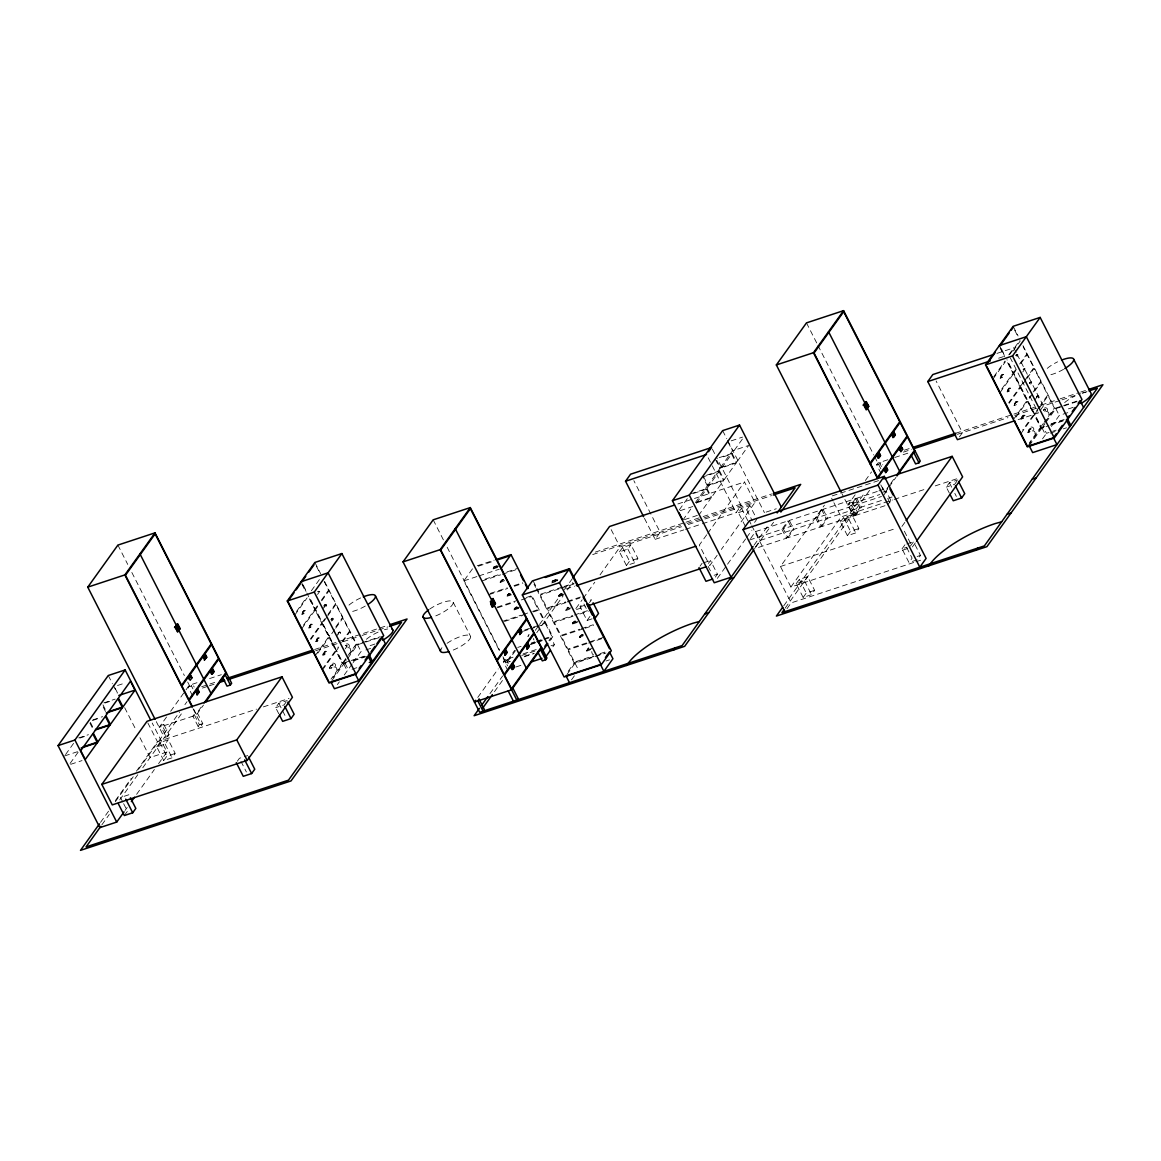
<?xml version="1.0" encoding="UTF-8"?>
<svg xmlns="http://www.w3.org/2000/svg" width="1161" height="1161" viewBox="0 0 1161 1161"><rect width="100%" height="100%" fill="white"/><g stroke="black" fill="none" stroke-linecap="round" stroke-linejoin="round"><path stroke-width="0.75" stroke-dasharray="5 3.75" d="M324.238 606.898C324.398 602.835 329.492 605.07 324.485 608.132M338.185 634.24C338.33 630.176 343.424 632.411 338.431 635.488M331.582 618.494C334.658 619.626 331.19 618.044 332.626 618.145M329.637 668.678C329.739 664.643 336.588 662.481 331.407 668.097C326.851 669.839 333.483 660.986 331.407 668.097M345.339 645.501C349.026 646.59 344.541 645.052 346.399 645.153M1030.068 383.014C1028.356 383.623 1034.277 379.241 1030.446 384.668M1043.899 410.21C1043.028 407.743 1048.441 409.891 1044.203 411.662M1036.497 397.541C1037.455 393.782 1041.083 397.135 1036.686 399.355M493.802 567.061C491.771 571.343 495.645 564.261 493.294 567.773M503.758 579.513C500.841 578.918 497.721 584.883 503.061 581.603M507.734 594.417C506.501 598.292 507.342 592.749 510.216 593.358M514.7 608.088C513.06 612.079 515.063 605.621 518.14 606.724M528.473 636.01C526.223 638.158 530.867 632.31 528.357 635.633M552.302 581.124C551.315 582.561 553.884 579.15 552.201 581.85M559.268 594.809C557.817 598.8 559.239 592.632 562.258 593.576M565.581 610.309C573.549 601.543 558.281 614.604 570.007 608.857M573.2 622.151C571.734 626.214 573.2 619.93 576.19 620.932M580.166 635.822C578.526 639.813 580.529 633.355 583.606 634.457M586.32 650.987C594.272 642.222 579.005 655.283 590.731 649.536M1029.691 383.333L1030.895 382.013M1043.449 410.341L1044.653 409.02M336.661 636.068L339.592 631.816M1016.136 355.658C1014.279 356.427 1021.187 351.188 1015.773 358.328M1029.836 382.361L1029.343 383.246M1021.114 419.208C1021.1 415.145 1028.08 413.026 1022.87 418.628L1021.027 418.99L1022.986 415.319M1037.861 395.698L1034.915 399.935M302.716 611.978L301.947 614.314L303.718 613.734L305.894 610.686L303.834 610.425L302.716 611.978L304.879 610.076M309.682 625.648L308.913 627.999L310.684 627.419L312.86 624.357L310.8 624.096L309.682 625.648L311.859 623.747M316.648 639.319L315.879 641.67L317.65 641.09L319.826 638.028L317.766 637.766L316.648 639.319L318.825 637.433M322.845 655.341L325.036 652.293C329.913 648.07 318.404 656.386 324.616 654.76L326.705 651.524M1000.971 375.845L1000.202 378.196L1001.972 377.615L1004.149 374.553L1002.088 374.292L1000.971 375.845L1003.148 373.944M1007.951 389.515L1007.167 391.867L1008.938 391.286L1011.129 388.224L1009.054 387.963L1007.951 389.515L1010.114 387.629M1014.917 403.186L1014.133 405.537L1015.904 404.957L1018.095 401.909L1016.02 401.648L1014.917 403.186L1017.08 401.3M1028.675 430.194L1027.906 432.545L1029.662 431.965L1031.853 428.902L1029.778 428.641L1028.675 430.194L1030.837 428.307M65.553 754.563L73.593 743.345M70.081 763.445L78.121 752.226M166.56 716.99L159.173 727.308L196.282 715.074L203.465 705.061M170.652 711.272L184.976 691.288M186.007 689.852L189.301 685.251L197.747 682.465M167.764 736.451L169.027 734.695L163.803 724.449L162.54 726.191L167.764 736.451L164.398 737.569L155.893 720.865M192.523 695.787L188.053 687.007L191.42 685.89L192.682 684.134L194.177 687.065M115.418 800.495L131.193 778.494M136.447 771.151L157.475 741.806L256.552 709.139M100.528 822.38L108.96 810.61M115.287 801.772L133.225 776.753M138.493 769.395L179.636 711.983M184.904 704.625L187.023 701.679M156.764 746.886L159.884 742.532L168.258 739.775L175.224 753.445L172.104 757.799L163.73 760.557L156.764 746.886L165.138 744.128L168.258 739.775M101.878 824.803L109.279 814.485M119.728 799.885L137.796 774.692M142.759 767.769L182.146 712.781M125.098 810.393L127.188 807.475M136.606 794.327L154.398 769.496M158.578 763.662L166.952 751.98L152.193 723.027M194.163 714.436L192.915 716.177L198.139 726.438L201.506 725.32L202.769 723.579L197.544 713.318L194.163 714.436L199.387 724.682L198.139 726.438M201.143 707.122L196.18 714.03L193.089 707.963M124.343 815.53L127.449 811.191L123.588 803.586M163.73 760.557L166.85 756.217L175.224 753.445M296.534 611.47L305.749 598.597M311.38 590.76L320.596 577.902M294.836 615.011L307.128 597.857M301.947 614.314L304.138 611.266C307.041 610.178 301.628 609.757 303.718 613.734M317.519 594.461L319.71 591.413L317.65 591.152L318.694 590.804M303.5 625.14L314.776 609.423L308.144 596.435M317.316 605.853L315.27 608.712L309.392 597.175M321.408 600.15L328.578 590.136L324.166 581.487M301.802 628.681L315.124 610.105L321.742 623.094L310.48 638.811M317.664 606.55L315.618 609.394L322.236 622.398L325.312 618.102M321.757 600.832L328.926 590.818L335.544 603.822L326.328 616.68M308.913 627.999L311.104 624.937C314.21 623.762 308.507 623.544 310.684 627.419M322.729 608.712L326.589 604.896M310.829 639.493L322.09 623.776L328.708 636.765L315.4 655.341M326.676 617.362L322.584 623.08L329.202 636.068L331.248 633.209M327.707 615.925L335.892 604.504L342.51 617.492L335.355 627.491M315.879 641.67L318.07 638.608C321.365 637.331 315.429 637.258 317.65 641.09M332.191 620.787L333.642 618.755L331.814 619.132M237.337 761.195L239.413 758.293L247.786 755.535M278.785 713.754L275.679 707.673L278.8 703.319L287.173 700.562M317.795 653.164L329.056 637.447L335.674 650.436L323.382 667.59M334.673 629.61L329.55 636.75L336.168 649.739L338.214 646.88M335.703 628.174L342.858 618.174L349.49 631.163L342.321 641.162M286.128 702.013L284.053 704.916L275.679 707.673M322.714 669.694L336.022 651.118L342.292 663.424L331.03 679.141M338.562 647.562L336.516 650.421L342.785 662.728L345.862 658.447M342.669 641.844L349.838 631.845L356.108 644.152L346.892 657.01M345.223 648.81L347.4 645.763L345.572 646.14M333.018 677.531L345.847 659.637M349.795 654.122L356.703 644.486L380.315 636.692M331.915 680.52L343.743 664.019L346.979 662.946M352.16 663.947L348.227 669.447L344.744 662.612L346.718 659.869M347.69 658.49L357.544 644.747L364.032 642.599M337.372 684.613L339.331 681.855M344.266 674.976L347.226 670.855L350.462 669.781M353.147 662.583L361.027 651.582L364.278 650.508M499.085 650.073L463.834 580.892L473.877 566.873M500.115 582.575L506.66 579.716M557.44 580.834C559.08 578.555 554.45 579.992 553.478 580.616L557.062 580.529M477.766 697.427L498.229 668.867M507.821 670.521L503.337 661.726L504.6 659.985L513.031 657.199M503.337 661.726L506.718 660.624L507.967 658.867L509.461 661.799M503.177 658.113L505.645 662.931L514.686 650.32M515.528 650.566L507.488 661.785L510.927 660.653M489.957 693.654L502.611 675.992M535.308 630.35L538.472 625.939M539.531 624.458L561.677 593.547M564.362 589.57L572.228 578.831M494.47 691.666L503.976 678.387M536.716 632.701L563.129 595.84M567.352 589.948L572.634 582.575M548.935 640.625L550.953 637.824L554.436 644.66L551.417 648.868M549.792 640.887L552.796 636.678L531.491 594.853M575.856 608.611L582.169 599.816M583.228 598.35L594.78 582.212M600.048 574.869L620.018 546.991L681.522 526.717M592.066 618.842L587.031 620.496L580.065 606.826L583.185 602.486M619.466 551.852L622.572 547.499L630.945 544.741L637.911 558.412L634.806 562.766L626.432 565.523L619.466 551.852L627.84 549.095L630.945 544.741M589.483 602.617L591.559 599.715L588.206 600.817M587.031 620.496L590.151 616.157M626.432 565.523L629.538 561.184L637.911 558.412M644.457 518.343L655.152 539.328L660.174 532.318L633.862 480.669M687.297 498.693L678.256 511.304L692.827 506.501M568.164 671.392L574.187 662.975L594.432 656.299M567.003 674.454L575.029 663.236L606.013 653.019M682.784 520.201L691.825 507.575M695.337 502.669L707.383 485.849L723.579 480.509L719.051 471.627L702.855 476.953L707.383 485.849M703.363 476.257L707.891 485.153L719.951 468.318L736.147 462.978L731.619 454.096L720.27 457.84M720.444 467.622L732.504 450.802L748.7 445.461L736.64 462.281L720.444 467.622L715.916 458.74M696.455 503.163L706.498 489.144L711.025 498.025L698.98 514.86M690.81 493.788L707.005 488.447L719.051 471.627M706.599 475.197L719.559 470.916L731.619 454.096M719.152 457.666L732.112 453.4L743.171 437.973M571.488 679.882L574.492 675.673M696.948 502.132L711.533 497.329L723.579 480.509M707.891 485.153L724.087 479.812L736.147 462.978M706.686 534.8L699.314 545.075L709.777 565.581L717.135 555.306M707.731 533.334L744.52 481.989L754.969 502.495L721.329 549.443M702.39 523.756L736.132 512.64L741.153 505.63L718.122 460.424M700.025 566.162L702.115 563.274M745.347 526.31L738.381 512.64L741.502 508.3L749.875 505.528L756.841 519.199L753.721 523.553M708.399 563.404L710.488 560.502L717.454 574.187L714.334 578.526M738.381 512.64L746.755 509.882L749.875 505.528M717.367 578.381L745.623 538.951M746.668 537.485L751.893 530.185M750.557 538.588L755.593 531.578L787.971 520.897L792.499 529.793L786.476 538.196L754.084 548.877M754.069 545.148L768.814 524.569M755.085 547.484L760.121 540.475L792.499 529.793M755.811 547.02L773.56 522.261M749.556 539.996L781.948 529.314L787.971 520.897M783.298 528.865L789.32 520.462L821.712 509.781L826.24 518.662L820.217 527.079L787.826 537.761L783.298 528.865L815.69 518.183L821.712 509.781M787.826 537.761L793.848 529.343L826.24 518.662M907.249 548.66L790.917 587.016L780.468 566.495L824.426 505.166M817.039 517.748L823.062 509.331L855.454 498.649L859.982 507.546L853.959 515.948L821.567 526.63L817.039 517.748L849.431 507.067L855.454 498.649M821.567 526.63L827.59 518.227L859.982 507.546M855.149 494.775L847.748 505.093L879.806 494.528M865.38 480.494L871.519 471.932M881.112 473.586L876.642 464.792L877.89 463.036L888.02 459.698M790.917 587.016L841.144 516.906L892.475 499.985M856.354 514.236L857.616 512.494L852.377 502.234L851.129 503.99L856.354 514.236L852.987 515.353L842.015 493.817M876.642 464.792L880.009 463.674L881.272 461.918L882.752 464.85M877.266 491.466L856.803 498.214L850.781 506.617L881.46 496.502M796.185 583.751L799.29 579.412L807.664 576.64L814.63 590.325L811.524 594.664L803.151 597.436L796.185 583.751L804.558 580.993L807.664 576.64M840.433 521.986L843.554 517.632L851.927 514.874L858.893 528.545L855.773 532.899L847.414 535.656L840.433 521.986L848.807 519.228L851.927 514.874M783.777 605.766L864.989 492.424M785.112 608.204L869.604 490.29M852.987 515.353L854.235 513.597L857.616 512.494M786.955 608.756L791.134 602.907L914.142 562.345M852.377 502.234L849.01 503.352L855.309 515.513L861.331 507.096L881.794 500.347M803.151 597.436L806.271 593.082L814.63 590.325M847.414 535.656L850.52 531.317L858.893 528.545M889.718 484.921L884.769 491.829L880.894 484.224M890.705 483.542L894.652 478.027M884.871 492.859L888.092 488.36M889.079 486.981L895.987 477.345M883.173 495.936L888.194 488.926M887.701 504.832L892.722 497.822M1008.778 354.86L1013.8 347.85L1016.267 352.697M993.772 376.759L1005.034 361.042M1009.635 354.627L1019.866 340.333M993.09 378.878L1005.382 361.724M1013.06 351.028L1020.214 341.015M1000.202 378.196L1002.393 375.134C1005.397 373.987 999.824 373.668 1001.972 377.615M959.421 436.87L962.44 432.661L936.114 381.011M901.937 526.455L905.072 522.073M1001.769 389.008L1013.031 373.291L1007.138 361.739M1015.57 369.735L1013.524 372.594L1006.906 359.605M1019.677 364.017L1026.832 354.018L1023.16 346.791M1000.071 392.549L1013.379 373.973L1019.997 386.961L1008.735 402.678M1015.919 370.417L1013.872 373.276L1020.49 386.265L1033.812 367.689L1027.18 354.7L1020.026 364.699M1007.167 391.867L1009.359 388.804C1012.581 387.585 1006.732 387.498 1008.938 391.286M1022.754 371.999L1024.931 368.951L1022.87 368.69M902.024 548.863L905.145 544.509L912.111 558.18L908.99 562.534L902.024 548.863L907.046 547.194M949.379 493.164L946.288 487.083L949.393 482.744L957.767 479.972M1009.083 403.36L1020.345 387.643L1026.963 400.632L1013.655 419.208M1025.961 379.807L1020.838 386.947L1027.456 399.935L1030.533 395.654M1026.992 378.37L1034.161 368.371L1040.778 381.359L1031.563 394.218M910.398 546.091L913.518 541.752L920.484 555.422L917.364 559.776L908.99 562.534M956.737 481.423L954.661 484.326L946.288 487.083M912.386 546.962L915.521 542.579M1014.133 405.537L1016.02 401.648L1015.904 404.957M1016.049 417.031L1027.311 401.314L1033.929 414.303L1022.667 430.034M1039.545 406.466L1034.436 413.606L1027.804 400.618L1041.127 382.042L1047.744 395.03L1040.575 405.029M1020.969 433.575L1034.277 414.999L1040.546 427.306L1029.285 443.023M1037.847 410.007L1034.785 414.288L1041.054 426.595L1043.1 423.736M1038.877 408.57L1048.093 395.712L1054.362 408.019L1044.116 422.314M1040.401 410.167L1043.405 405.958L1060.283 400.4M1027.906 432.545L1030.083 429.483C1032.985 428.394 1027.572 427.988 1029.662 431.965M1028.327 445.534L1044.102 423.504M1045.089 422.125L1054.957 408.353L1076.886 401.125M1029.183 445.766L1041.997 427.887L1048.47 425.753M1044.973 423.736L1042.999 426.493L1046.482 433.329L1056.205 430.121M1045.959 422.357L1055.799 408.614L1062.286 406.481M1042.52 438.858L1045.48 434.722L1048.717 433.663M1051.402 426.45L1059.282 415.449L1070.631 411.705M330.841 619.655L331.944 618.581L331.233 621.106M507.226 595.114L509.708 593.634M514.192 608.799L517.182 607.029M558.76 595.506L561.75 593.75M572.692 622.862L575.682 621.091M579.658 636.533L582.648 634.762M338.562 632.281L338.054 633.05M1015.875 355.048L1016.949 354.671M1036.788 396.061L1036.309 396.917M323.629 652.99L325.791 651.103M330.421 666.327L332.583 664.426M1021.883 416.857L1024.046 414.97M496.284 566.002L494.978 566.553L498.011 566.249M503.25 579.687L500.783 581.661M731.212 440.846L742.547 437.102M996.936 353.408L1013.8 347.85M998.649 358.198L1003.714 356.529M317.882 591.791L319.71 591.413L317.78 591.631M325.661 604.475L324.616 604.823C322.685 608.799 324.92 602.98 324.92 605.665M324.848 605.462L326.589 604.896M693.538 493.41L706.498 489.144M477.258 565.755L494.122 560.197M478.317 566.205L493.643 561.155M117.508 685.498L125.606 682.828M677.893 503.947L744.52 481.989M494.31 566.67L497.227 565.697M493.817 567.99L498.229 566.539M493.164 568.905L497.576 567.453M696.455 502.844L711.025 498.025M463.834 580.892L477.331 576.436M479.014 575.885L499.259 569.209M103.837 702.855L115.171 699.111M1016.267 402.286L1017.994 401.721M104.954 703.029L113.052 700.359M1037.049 396.685L1038.863 396.293L1037.107 396.873M484.935 579.208L500.26 574.144M507.067 571.894L517.284 568.527M481.873 581.008L500.609 574.826M502.307 574.274L515.934 569.775M338.78 632.818L340.521 632.252M684.395 519.664L697.355 515.397M209.546 678.575L221.359 674.686M595.288 552.114L684.293 522.769M686.006 522.203L701.418 517.124M703.131 516.558L771.601 493.976M904.39 450.192L909.527 448.494M955.75 433.256L1012.232 414.637M1013.945 414.071L1034.48 407.293M1041.33 405.044L1058.44 399.399M1060.153 398.833L1078.99 392.621M1080.702 392.055L1085.84 390.372M592.69 554.566L685.483 523.974M687.167 523.422L702.347 518.416M704.045 517.864L771.514 495.616M903.389 452.137L911.82 449.351M957.375 434.33L1007.98 417.641M1014.729 415.42L1040.038 407.076M1061.967 399.848L1080.528 393.724M1082.212 393.173L1087.276 391.504M92.909 719.849L102.618 716.642M92.401 720.546L100.499 717.875M688.357 524.467L754.969 502.495M894.768 457.478L909.948 452.471M201.651 686.731L217.049 681.652M314.616 649.478L336.864 642.149M338.577 641.583L388.224 625.213M1023.233 415.957L1025.061 415.58L1023.291 416.16M1043.841 410.022L1045.568 409.456M202.478 688.067L207.63 686.369M209.343 685.803L214.495 684.105M315.719 650.726L341.45 642.236M343.163 641.685L360.316 636.025M362.029 635.459L387.774 626.969M490.189 593.431L507.226 587.814M514.033 585.579L522.552 582.764M655.152 539.328L683.829 529.88M685.527 529.314L700.707 524.308M1018.139 419.643L1038.384 412.968L1010.418 358.081M488.839 594.679L507.575 588.511M514.381 586.261L522.9 583.446M1063.897 405.944L1080.093 400.603M324.616 654.76L324.717 651.466L326.705 651.524M365.642 642.077L381.838 636.736M507.749 595.332L510.695 594.359M552.796 580.732L555.727 579.76M507.096 596.246L511.508 594.795M78.73 737.903L88.439 734.695M552.317 582.053L558.093 579.934M79.848 738.077L87.946 735.406M551.664 582.967L556.061 581.516M766.144 512.103L776.259 508.765M878.601 480.61L830.695 496.4L833.105 501.131M1051.097 423.823L1067.293 418.482M365.889 649.971L370.751 648.375M1044.523 426.522L1041.141 427.64L1007.545 361.681M1051.271 424.302L1063.07 420.398M497.169 607.116L515.89 600.934M526.122 597.567L531.23 595.883M1050.095 425.216L1066.291 419.876M497.518 607.798L514.541 602.182M521.347 599.932L531.578 596.565L538.196 609.554L529.677 612.355M562.171 587.089L540.025 594.388L537.079 588.612M563.869 586.523L574.085 583.156M559.109 588.888L540.373 595.071L546.991 608.059L565.726 601.891M560.807 588.337L574.434 583.838M331.77 665.427L333.497 664.861M566.075 589.004L574.608 586.189M344.744 662.612L349.606 661.015M351.217 660.478L369.038 654.601M346.268 662.655L342.887 663.758L306.823 592.981M353.017 660.42L364.815 656.531M64.552 755.956L77.511 751.689M353.452 660.812L368.022 656.009M163.803 724.449L160.421 725.552L165.646 735.813L169.027 734.695M514.715 609.003L520.592 607.072M514.062 609.917L519.939 607.987M1050.342 433.126L1055.189 431.529M1063.287 428.859L1066.524 427.785M559.283 595.724L565.16 593.779M558.63 596.638L563.041 595.187M878.964 490.9L887.497 488.084M882.752 492.22L886.119 491.103L891.343 501.363L890.095 503.119L886.365 495.791M352.073 669.258L356.935 667.648M502.423 621.353L521.158 615.17M522.856 614.604L527.979 612.921M70.705 764.315L82.039 760.586M504.484 621.469L523.205 615.286M533.436 611.92L538.544 610.236L545.162 623.225L540.054 624.908M567.424 601.325L581.051 596.827M566.075 602.574L547.339 608.741L553.957 621.73L572.692 615.562M567.773 602.008L579.702 598.075M199.387 724.682L202.769 723.579M888.615 498.098L892.025 496.981M263.387 706.889L289.016 698.443M894.188 499.419L926.681 488.708M935.244 485.893L959.189 477.984M703.784 562.722L710.488 560.502M566.249 609.394L570.661 607.943M855.309 515.513L885.988 505.383M580.065 606.826L585.086 605.171M576.524 609.525L585.057 606.71M524.728 629.959L531.535 627.724M533.233 627.158L538.341 625.474M523.364 631.207L528.473 629.523M530.185 628.957L535.294 627.274M536.992 626.722L545.51 623.907L551.78 636.213L543.261 639.029M574.39 614.996L588.017 610.512M573.041 616.244L554.305 622.412L560.923 635.415L579.658 629.233M579.847 613.995L588.366 611.194M166.952 751.98L150.074 757.538L139.422 736.625M714.102 575.29L717.454 574.187M573.215 623.08L579.092 621.135M572.562 623.994L578.439 622.049M517.719 647.446L521.115 646.329M531.346 642.962L534.742 641.83M536.455 641.264L541.563 639.58M530.867 643.905L535.932 642.236M537.616 641.685L542.68 640.016M544.364 639.464L552.796 636.678M530.301 644.631L535.468 642.933M537.18 642.367L542.347 640.654M581.356 628.667L593.286 624.734M583.417 628.798L561.271 636.097L567.889 649.086L603.662 637.287M585.115 628.232L593.634 625.431M780.468 566.495L896.8 528.139M523.147 653.861L536.643 649.405M521.739 655.443L535.497 650.9M550.996 645.792L554.436 644.66M583.127 635.778L579.528 637.665L583.939 636.213M524.699 656.11L533.305 653.28M505.645 662.931L510.695 661.262M524.191 656.821L534.321 653.483M516.137 666.922L523.016 664.658M586.973 643.586L568.237 649.768L574.506 662.075L593.242 655.892M588.685 643.034L602.298 638.535M128.856 794.748L120.483 797.505L122.805 802.062M906.814 543.958L913.518 541.752M586.973 650.073L592.85 648.143M600.063 653.643L605.171 651.96M596.115 655.747L604.547 652.961M917.132 556.525L920.484 555.422M606.042 661.001L609.496 659.854M915.855 561.793L922.69 559.529M588.917 648.404L587.945 648.593M1023.001 415.42L1022.87 418.628M503.526 579.847L501.755 580.181M510.492 593.518L508.721 593.851M568.992 607.58L567.221 607.914M575.958 621.251L574.187 621.585M562.795 593.881L560.255 594.243M518.227 607.174L515.687 607.522M583.693 634.907L581.153 635.256M1055.799 408.614L1059.282 415.449M1013.161 326.314L1018.066 335.964M1022.986 345.615L1054.957 408.353M1014.729 330.232L1017.66 336.008M1017.094 354.308L1043.405 405.958M1041.997 427.887L1045.48 434.722M1001.421 348.808L1005.092 356.021M999.345 345.586L1004.265 355.237M1000.172 348.068L1004.584 356.732M949.393 482.744L951.715 487.301M954.821 493.367L956.359 496.415M880.009 463.674L881.504 466.606M806.474 322.889L817.155 343.83M817.968 345.441L873.783 454.981M874.61 456.592L880.88 468.899M880.807 484.877L884.058 491.263M904.346 531.187L910.775 543.798M856.803 498.214L861.331 507.096M849.431 507.067L853.959 515.948M848.807 519.228L855.773 532.899M843.554 517.632L850.52 531.317M833.917 502.713L841.144 516.906M823.062 509.331L827.59 518.227M815.69 518.183L820.217 527.079M789.32 520.462L793.848 529.343M781.948 529.314L786.476 538.196M804.558 580.993L811.524 594.664M799.29 579.412L806.271 593.082M722.65 430.615L726.757 438.669M727.57 440.28L764.46 512.669M727.976 441.906L732.504 450.802M732.112 453.4L736.64 462.281M746.755 509.882L752.168 520.52M755.593 531.578L760.121 540.475M749.338 520.868L750.978 524.09M751.791 525.686L791.134 602.907M712.361 449.118L717.295 458.813M741.502 508.3L748.468 521.971M715.423 459.437L719.951 468.318M719.559 470.916L724.087 479.812M708.166 457.753L711.461 464.211M712.274 465.822L736.132 512.64M707.005 488.447L711.533 497.329M708.137 566.379L710.459 570.936M627.84 549.095L634.806 562.766M622.572 547.499L629.538 561.184M611.179 529.634L620.018 546.991M583.954 603.996L587.829 611.6M533.407 581.4L536.353 587.176M575.029 663.236L577.815 668.707M534.016 584.157L535.656 587.364M536.484 588.975L574.187 662.975M506.718 660.624L508.213 663.555M433.184 519.823L443.85 540.765M447.145 547.208L499.665 650.32M502.96 656.763L507.589 665.848M453.211 602.312L470.626 636.489M357.544 644.747L361.027 651.582M314.892 562.446L320.639 573.708M324.732 581.748L356.703 644.486M316.474 566.365L320.146 573.578M343.743 664.019L347.226 670.855M303.152 584.941L306.838 592.154M301.091 581.719L306.011 591.37M301.918 584.201L305.59 591.413M278.8 703.319L281.891 709.4M282.674 710.924L285.766 717.005M240.951 761.34L246.379 771.978M191.42 685.89L192.915 688.821M117.9 545.09L127.739 564.42M131.846 572.475L184.381 675.586M187.661 682.029L191.55 689.649M193.031 708.689L201.506 725.32M165.138 744.128L172.104 757.799M159.884 742.532L166.85 756.217M147.824 722.882L157.475 741.806M115.026 688.052L118.799 695.454M108.278 675.499L112.37 683.539M113.197 685.15L117.29 693.19M124.677 707.673L136.142 730.196M102.981 704.872L105.999 710.793M103.227 707.049L106.246 712.985M90.413 722.389L93.431 728.324M89.919 723.1L92.938 729.021M1044.769 407.83A2.09 1.771 37.8 0 1 1047.425 409.049A2.09 1.771 37.8 0 1 1046.554 411.429M1046.061 411.618A2.09 1.771 37.8 0 1 1048.717 412.852A2.09 1.771 37.8 0 1 1047.846 415.232M1073.156 407.293A16.791 4.746 -27 0 1 1066.117 409.325M1064.652 402.577A16.791 4.746 -27 0 1 1075.013 396.017M1082.691 393.013A16.791 4.746 -27 0 1 1085.985 392.258M1063.549 369.343A16.791 4.746 -27 0 1 1048.702 375.148M1047.237 368.385A16.791 4.746 -27 0 1 1057.598 361.826M1030.953 427.103A2.09 1.771 37.8 0 1 1033.609 428.322A2.09 1.771 37.8 0 1 1032.739 430.716M1032.26 430.905A2.09 1.771 37.8 0 1 1034.901 432.124A2.09 1.771 37.8 0 1 1034.045 434.504M593.532 654.63A2.09 0.943 73.2 0 1 592.328 653.803A2.09 0.943 73.2 0 1 591.791 651.568M447.101 643.296A16.791 4.746 -27 0 1 470.365 635.923A16.791 4.746 -27 0 1 452.645 650.291M440.701 649.594A16.791 4.746 -27 0 1 441.964 647.707M429.686 609.104A16.791 4.746 -27 0 1 452.95 601.746A16.791 4.746 -27 0 1 435.23 616.099M533.958 639.943A2.09 0.943 73.2 0 1 533.363 638.492M332.699 663.236A2.09 1.771 37.8 0 1 335.355 664.455A2.09 1.771 37.8 0 1 334.484 666.849M333.991 667.024A2.09 1.771 37.8 0 1 336.646 668.257A2.09 1.771 37.8 0 1 335.79 670.637M374.916 644.007A16.791 4.746 -27 0 1 367.877 646.038M366.412 639.29A16.791 4.746 -27 0 1 379.415 631.54M384.451 629.726A16.791 4.746 -27 0 1 387.745 628.972M365.294 606.057A16.791 4.746 -27 0 1 350.462 611.862M348.997 605.099A16.791 4.746 -27 0 1 361.985 597.349M346.515 643.949A2.09 1.771 37.8 0 1 349.171 645.182A2.09 1.771 37.8 0 1 348.3 647.562M347.807 647.751A2.09 1.771 37.8 0 1 350.462 648.97A2.09 1.771 37.8 0 1 349.592 651.365M1024.844 368.763L1023.175 369.532L1024.844 368.763"/><path stroke-width="1.5" d="M155.066 719.254L87.757 587.147L117.9 545.09L155.008 532.855L231.649 683.263L230.386 685.019L227.019 686.136L222.535 677.342M87.757 587.147L124.866 574.913L155.008 532.855M124.053 811.858L116.724 822.075L99.846 827.633L58.05 745.594L108.278 675.499L125.141 669.941L150.553 719.805M58.05 745.594L74.914 740.036L125.141 669.941M178.272 631.221L175.833 626.432L174.527 627.535L177.72 623.805L180.158 628.594L177.648 632.092L175.209 627.317M97.321 742.692L85.275 759.512L80.748 750.63L92.793 733.796L97.321 742.692L81.139 748.032M97.829 741.981L109.889 725.161L105.361 716.279L93.301 733.099L97.829 741.981L83.258 746.799M122.442 707.644L110.382 724.464L105.854 715.568L117.914 698.748L122.442 707.644L106.246 712.985M134.995 690.113L122.95 706.933L118.422 698.051L130.467 681.231L134.995 690.113L118.799 695.454M177.227 626.505L178.852 629.683L180.158 628.594M101.82 784.386L147.026 721.3L281.978 676.805L292.427 697.311L247.22 760.397L112.269 804.892L101.82 784.386L236.771 739.891L281.978 676.805M181.653 686.354L211.795 644.297M190.389 676.37L188.633 678.822L191.057 676.152L191.928 677.85L190.186 674.439M206.745 657.184L204.321 659.854L206.745 657.184L205.004 653.759M191.928 677.85L190.172 680.317L188.43 676.892M99.469 823.86L80.486 850.36L291.019 780.932L407.047 619.002L389.936 624.647M210.765 672.495L213.189 669.824L210.765 672.495L211.636 674.207L214.059 671.537L212.318 668.112M100.833 826.284L86.045 846.92L288.479 780.163L401.488 622.441L389.486 626.403M196.615 692.957L198.371 690.505L198.575 692.435L196.819 694.888L199.242 692.217L197.501 688.792M214.059 671.537L212.303 673.99L210.562 670.565M131.367 801.627L134.516 797.244M204.104 703L225.814 672.683L218.849 658.998L189.214 700.359L192.32 706.439M205.439 702.303L226.424 673.017M118.146 803.383L124.343 815.53L132.717 812.773L135.822 808.419L130.409 797.796M287.275 600.992L314.892 562.446L341.885 553.55L383.696 635.589L356.064 674.135L329.071 683.045L287.275 600.992L314.268 592.095L341.885 553.55M294.023 592.763L287.87 601.325L294.488 614.329M296.07 589.904L300.162 584.186M301.686 582.053L305.778 576.335M308.855 572.054L313.978 564.914M753.068 546.526L682.131 645.545L479.682 712.303L403.041 561.88L433.184 519.823L470.292 507.589L546.933 657.997L545.685 659.753L542.303 660.87L537.833 652.076M236.293 762.646L243.259 776.317L251.632 773.56L254.752 769.206L248.556 757.059M279.554 715.263L282.645 721.344L291.019 718.586L294.139 714.233L287.943 702.086M403.041 561.88L440.164 549.646L470.292 507.589M359.155 668.388L361.129 665.63M365.076 660.13L368.022 656.009L371.505 662.844L358.705 680.723L334.412 688.734L330.929 681.899L355.222 673.888L358.705 680.723M370.998 651.858L374.945 646.358M376.919 643.6L380.852 638.1M369.285 662.51L372.521 661.451L385.321 643.571L381.838 636.736M500.957 568.658L511 554.639L528.211 588.424M493.323 602.835L491.698 599.642L493.004 598.539L495.442 603.328L492.264 607.058L490.624 603.865M493.004 598.539L490.493 602.037L492.932 606.826M492.264 607.058L493.556 605.955L490.45 601.383L492.888 606.173M494.136 604.417L495.442 603.328M522.334 594.954L532.377 580.935L569.5 568.701L611.296 650.74L601.253 664.76L564.144 676.994L522.334 594.954L559.457 582.72L569.5 568.701M526.484 618.697L496.85 660.058L440.759 549.98L470.394 508.62L542.753 650.697L547.774 643.687M643.644 516.732L625.547 481.22L630.568 474.21L711.548 447.507L708.529 451.716M496.937 661.088L527.079 619.031M504.6 653.338L506.356 650.886L506.544 652.816L504.788 655.268L507.226 652.584L505.485 649.173M519.417 632.658L521.173 630.205L521.362 632.135L519.606 634.588L522.044 631.918L520.302 628.493M475.72 700.286L474.457 702.042L511.58 689.808L541.708 647.751M479.406 708.37L474.123 715.727L684.671 646.314L753.721 549.937M481.51 705.424L487.838 696.6M572.765 577.83L609.569 526.484L674.483 505.079M533.799 633.05L504.164 674.41L497.198 660.74M534.147 633.732L504.513 675.092L511.479 688.763L541.113 647.417M511.232 667.909L513.67 665.238L511.232 667.909L512.103 669.621L514.541 666.951L512.799 663.526M482.86 707.876L492.366 694.612M526.731 647.011L528.487 644.558M529.358 646.271L526.92 648.941L529.358 646.271L527.616 642.846M514.541 666.951L512.785 669.404L511.043 665.979M544.915 646.242L546.933 643.426M545.394 657.286L550.416 650.262M739.528 425.057L689.3 495.152L731.096 577.206L714.233 582.764L672.422 500.725L722.65 430.615L739.528 425.057L781.324 507.096M841.188 492.206L776.346 364.946L806.474 322.889L843.597 310.64L920.238 461.062L918.975 462.804L915.594 463.921L911.124 455.127M776.346 364.946L813.455 352.712L843.597 310.64M605.432 657.489L609.452 651.887L612.935 658.722L603.894 671.348L600.411 664.498L565.987 675.847L569.47 682.683M626.635 665.442L628.145 663.352A55.989 15.804 -27 0 1 692.957 623.239L699.372 621.469M784.865 611.673L743.055 529.634L749.338 520.868L884.305 476.373L926.101 558.412L919.817 567.178L878.021 485.124L884.305 476.373M673.873 649.87L675.383 647.765M777.144 512.944L795.14 487.823L773.211 495.05M780.86 512.059L800.698 484.384L773.313 493.41M863.74 404.449L866.861 409.006L864.423 404.231L863.116 405.32L866.295 401.59L868.733 406.379L866.222 409.891L863.784 405.102M1014.772 420.761L957.419 439.671L927.799 381.563L932.82 374.553L993.555 354.526M870.242 464.139L900.37 422.082M877.208 456.607L879.646 453.936L877.208 456.607L878.079 458.319L880.517 455.649L878.775 452.224M893.796 433.474L892.025 435.941L894.463 433.256L894.667 435.186L892.896 437.639M880.517 455.649L878.761 458.102L877.019 454.677M893.593 431.544L895.334 434.969L893.578 437.421L891.837 433.996M782.717 607.232L776.39 616.07L986.923 546.657L1102.95 384.726L1089.25 389.24M877.803 478.158L907.438 436.797L914.404 450.468L896.626 475.284M784.052 609.685L781.948 612.631L984.383 545.888L1097.392 388.166L1088.96 390.938M901.11 447.841L899.354 450.294L901.778 447.609L902.648 449.322L900.907 445.911M886.96 468.289L884.537 470.974L886.293 468.522L887.164 470.22L885.408 472.687L887.831 470.002L886.09 466.591M902.648 449.322L900.892 451.774L899.151 448.364M896.974 475.966L914.999 450.802M985.529 364.873L1013.161 326.314L1040.154 317.417L1081.95 399.457L1054.319 438.016L1027.34 446.912L985.529 364.873L1012.523 355.963L1040.154 317.417M988.171 362.348L995.34 352.334M999.94 345.92L1009.156 333.062M1011.202 330.203L1013.248 327.344M906.117 520.607L952.165 456.346L962.614 476.866L916.566 541.113M950.148 494.688L953.254 500.754L961.627 497.996L964.733 493.657L958.551 481.496M928.887 565.784L930.396 563.68A55.989 15.804 -27 0 1 995.209 523.567L1001.638 521.811M1054.464 436.376L1056.437 433.633M1058.397 430.876L1062.344 425.376M1069.266 415.725L1067.293 418.482L1070.776 425.318M1072.213 411.604L1075.173 407.482M1078.134 403.346L1080.093 400.603L1083.576 407.438M976.125 550.212L977.635 548.108M999.345 345.586L1026.339 336.69L1068.135 418.729M301.091 581.719L328.084 572.823L369.88 654.862M625.547 481.22L706.527 454.517M927.799 381.563L990.217 360.984M178.852 629.683L177.082 624.676M868.733 406.379L865.627 401.822M672.422 500.725L689.3 495.152M495.82 559.646L511 554.639M497.053 560.037L508.968 556.104M203.451 658.142L205.874 655.472L206.077 657.402M108.365 711.737L121.324 707.47M912.952 447.377L955.75 433.256M913.518 448.799L955.692 434.882M220.474 680.52L223.899 679.403M227.324 678.271L312.904 650.044M219.632 682.407L224.784 680.709M228.224 679.577L313.992 651.292M545.322 577.467L567.468 570.167M95.812 729.268L108.771 725.001M95.304 729.964L109.889 725.161M491.698 599.642L494.818 604.199M883.739 478.912L952.165 456.346M743.055 529.634L878.021 485.124M576.32 585.623L695.903 546.192M588.482 605.578L706.352 566.713M712.651 579.078L705.961 581.298L698.995 567.613M729.848 578.947L733.897 577.612M1032.1 479.29L1036.149 477.955M531.622 661.814L541.955 658.418M704.727 613.995L708.776 612.66M1006.979 514.338L1011.028 513.002M1073.722 359.315L1091.137 393.506A16.791 4.746 -27 0 1 1080.964 403.52M1066.291 419.876L1069.774 426.711M1012.523 355.963L1054.319 438.016M986.865 366.644L992.742 378.196M993.09 378.878L999.723 391.867M1000.071 392.549L1006.689 405.537M1007.037 406.219L1012.914 417.771M1014.729 421.341L1020.621 432.893M1020.969 433.575L1027.238 445.882M955.43 485.849L961.627 497.996M900.123 422.43L907.089 436.115L877.455 477.461L870.489 463.79M913.751 452.558L918.975 462.804M865.671 402.475L868.109 407.264M828.519 331.669L899.935 471.83M878.979 454.154L879.849 455.867M884.334 469.044L886.075 472.454M889.95 489.013L892.969 494.934M813.455 352.712L877.556 478.506M679.011 512.785L682.029 518.72M593.111 602.762L598.525 613.4L595.404 617.739L588.438 604.068M569.166 569.601L575.783 582.59M576.132 583.286L577.612 586.16M583.098 596.957L585.304 601.282M586.784 604.17L589.73 609.946M590.078 610.628L592.284 614.953M593.75 617.841L596.696 623.617M597.044 624.299L603.662 637.287M604.01 637.97L609.496 648.738M559.457 582.72L601.253 664.76M520.578 574.985L523.524 580.761M525.338 584.331L527.544 588.656M542.608 651.814L544.698 655.907M540.46 649.492L545.685 659.753M527.805 644.776L528.676 646.488M518.546 630.945L520.288 634.37M525.86 645.298L527.602 648.723M492.337 598.757L494.775 603.546M455.228 528.618L526.644 668.78M512.988 665.456L513.859 667.169M503.729 651.626L505.47 655.036M512.828 688.052L518.053 698.312L516.805 700.054L440.164 549.646M508.199 690.911L513.423 701.171M423.039 616.897L440.454 651.074M375.482 596.028L392.897 630.22M369.038 654.601L372.521 661.451M314.268 592.095L356.064 674.135M294.836 615.011L301.454 627.999M301.802 628.681L308.42 641.67M308.768 642.352L315.4 655.341M315.748 656.023L322.366 669.012M322.714 669.694L328.984 682M284.837 706.425L291.019 718.586M211.534 644.645L218.5 658.316L188.866 699.677L181.9 686.006M225.161 674.759L230.386 685.019M212.521 670.042L213.392 671.755M203.248 656.212L204.989 659.637M236.771 739.891L247.22 760.397M177.038 624.023L179.476 628.812M139.944 553.884L211.346 694.046M244.666 759.889L251.632 773.56M175.151 626.65L177.589 631.439M195.745 691.245L197.486 694.67M124.866 574.913L192.218 707.093M125.751 799.102L132.717 812.773M74.914 740.036L116.724 822.075M1061.531 360.113A16.791 4.746 -27 0 1 1073.664 359.112A16.791 4.746 -27 0 1 1064.768 368.603M448.901 651.568A16.791 4.746 -27 0 1 440.701 649.594M431.486 617.391A16.791 4.746 -27 0 1 428.627 609.859M392.113 629.233A16.791 4.746 -27 0 1 382.724 640.233M363.291 596.827A16.791 4.746 -27 0 1 375.206 595.477A16.791 4.746 -27 0 1 368.835 603.822M155.11 533.886L125.475 575.246L181.551 685.324L211.186 643.963L155.11 533.886M479.087 699.169L477.839 700.925L483.063 711.185L484.311 709.429L479.087 699.169M843.684 311.685L814.05 353.031L870.14 463.108L899.775 421.748L843.684 311.685M1053.477 437.755L1029.183 445.766L1032.666 452.601L1056.96 444.59L1053.477 437.755"/></g></svg>
